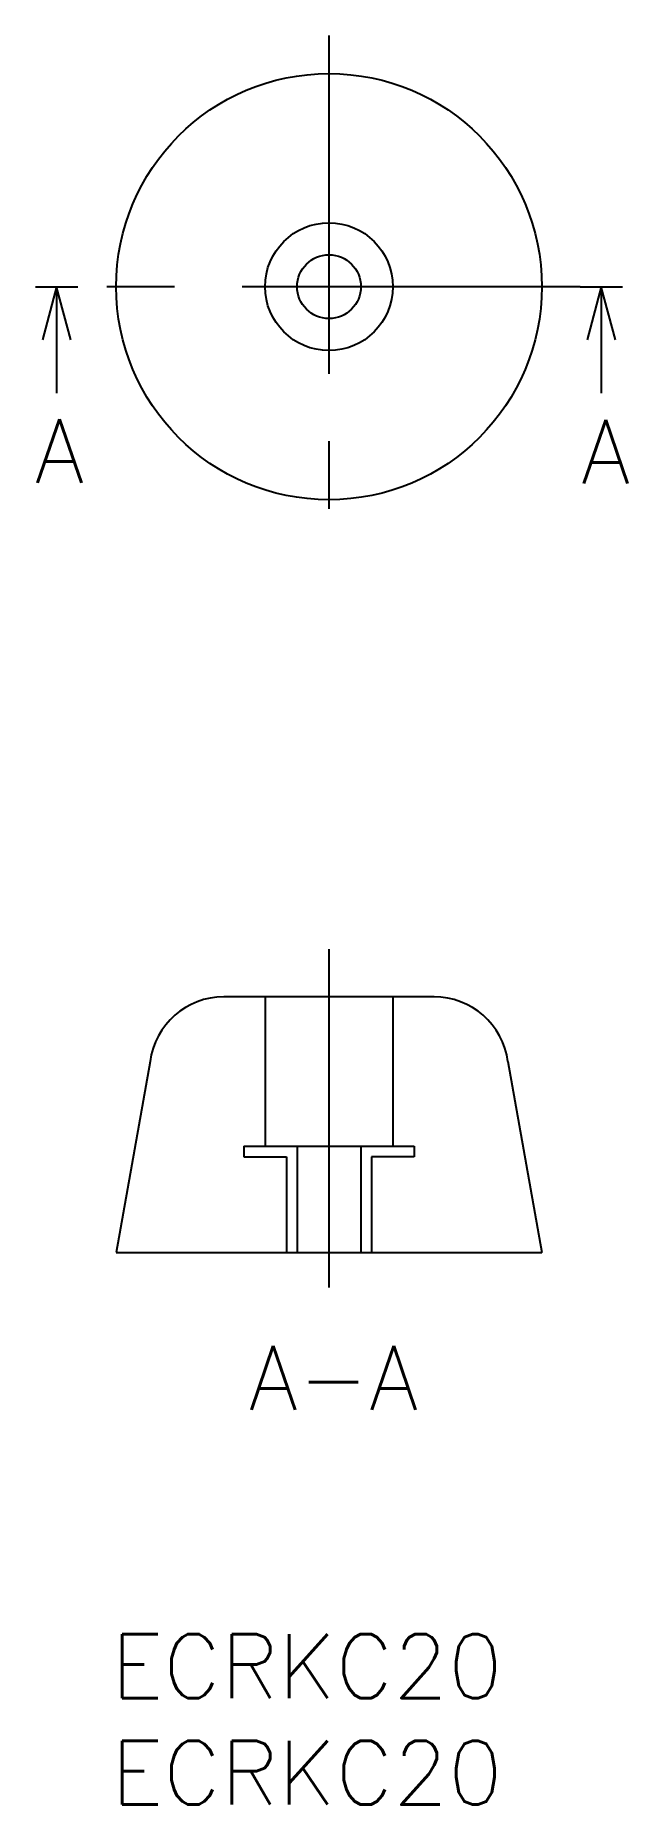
# Model space of a CAD drawing. Extents: x -3.6 to 24.3, y -8 to 75.
import ezdxf

# ---------------------------------------------------------------- set-up
doc = ezdxf.new("R2010")
doc.units = 0
doc.header["$LTSCALE"] = 0.5
doc.linetypes.add('CENTER', pattern=[50.8, 31.75, -6.35, 6.35, -6.35])
doc.layers.get('0').update_dxf_attribs({"linetype": 'CONTINUOUS'})
for name, color, linetype in [('MSM_CENTER', 1, 'CENTER'), ('MSM_CONTINUOUS', 7, 'CONTINUOUS'), ('MSM_PART_NUMBER', 7, 'CONTINUOUS')]:
    doc.layers.add(name, color=color, linetype=linetype)
doc.styles.get("Standard").update_dxf_attribs({"font": 'txt.shx', "height": 3, "bigfont": 'bigfont.shx'})

# ---------------------------------------------------------------- blocks, each defined once
blk = doc.blocks.new('*U12')
at = {"layer": 'MSM_PART_NUMBER'}
blk.add_text('ECRKC20', height=3, dxfattribs=at).set_placement((0, -3))
blk = doc.blocks.new('*U13')
at = {"layer": 'MSM_PART_NUMBER'}
blk.add_text('ECRKC20', height=3, dxfattribs=at).set_placement((0, -8))
blk = doc.blocks.new('*U14')
at = {"layer": 'MSM_CONTINUOUS'}
blk.add_text('A-A', height=3, dxfattribs=at).set_placement((6.453, 10.532))
blk = doc.blocks.new('*U15')
at = {"layer": 'MSM_CONTINUOUS'}
blk.add_text('A', height=3, dxfattribs=at).set_placement((22.07, 53.989))
blk = doc.blocks.new('*U16')
at = {"layer": 'MSM_CONTINUOUS'}
blk.add_text('A', height=3, dxfattribs=at).set_placement((-3.591, 54.022))

msp = doc.modelspace()

# ---------------------------------------------------------------- linework, layer by layer
at = {"color": 7, "linetype": 'CONTINUOUS'}
for radius in [10, 3, 1.5]:
    msp.add_circle((10.227, 63.233), radius, dxfattribs=at)
at = {"layer": 'MSM_CENTER'}
for p, q in [((10.227, 75.025), (10.227, 51.44)), ((22.019, 63.233), (-1.566, 63.233)), ((10.227, 32.136), (10.227, 13.676))]:
    msp.add_line(p, q, dxfattribs=at)
at = {"layer": 'MSM_CONTINUOUS'}
for p, q in [((-3.566, 63.233), (-1.566, 63.233)), ((22.019, 63.233), (24.019, 63.233)), ((15.162, 29.906), (5.291, 29.906)), ((7.227, 29.906), (7.227, 22.906)), ((13.227, 29.906), (13.227, 22.906)), ((1.822, 26.869), (0.227, 17.906)), ((18.632, 26.869), (20.227, 17.906)), ((6.227, 22.906), (6.227, 22.406)), ((6.227, 22.906), (14.227, 22.906)), ((8.727, 22.906), (8.727, 17.906)), ((11.727, 22.906), (11.727, 17.906)), ((14.227, 22.906), (14.227, 22.406)), ((6.227, 22.406), (8.227, 22.406)), ((8.227, 22.406), (8.227, 17.906)), ((14.227, 22.406), (12.227, 22.406)), ((12.227, 22.406), (12.227, 17.906)), ((0.227, 17.906), (20.227, 17.906))]:
    msp.add_line(p, q, dxfattribs=at)
for centre, start, end in [((5.291, 26.406), 90, 172.40536), ((15.162, 26.406), 7.59464, 90)]:
    msp.add_arc(centre, 3.5, start, end, dxfattribs=at)
at = {"layer": 'MSM_PART_NUMBER'}
for p, q in [((-2.566, 63.233), (-3.236, 60.733)), ((-1.896, 60.733), (-2.566, 63.233)), ((-2.566, 63.233), (-2.566, 58.233)), ((23.019, 63.233), (22.349, 60.733)), ((23.689, 60.733), (23.019, 63.233)), ((23.019, 63.233), (23.019, 58.233))]:
    msp.add_line(p, q, dxfattribs=at)

# ---------------------------------------------------------------- block references
at = {"layer": 'MSM_CONTINUOUS'}
for name in ['*U16', '*U15', '*U14', '*U12', '*U13']:
    msp.add_blockref(name, (0, 0), dxfattribs=at)

doc.saveas('drawing.dxf')
